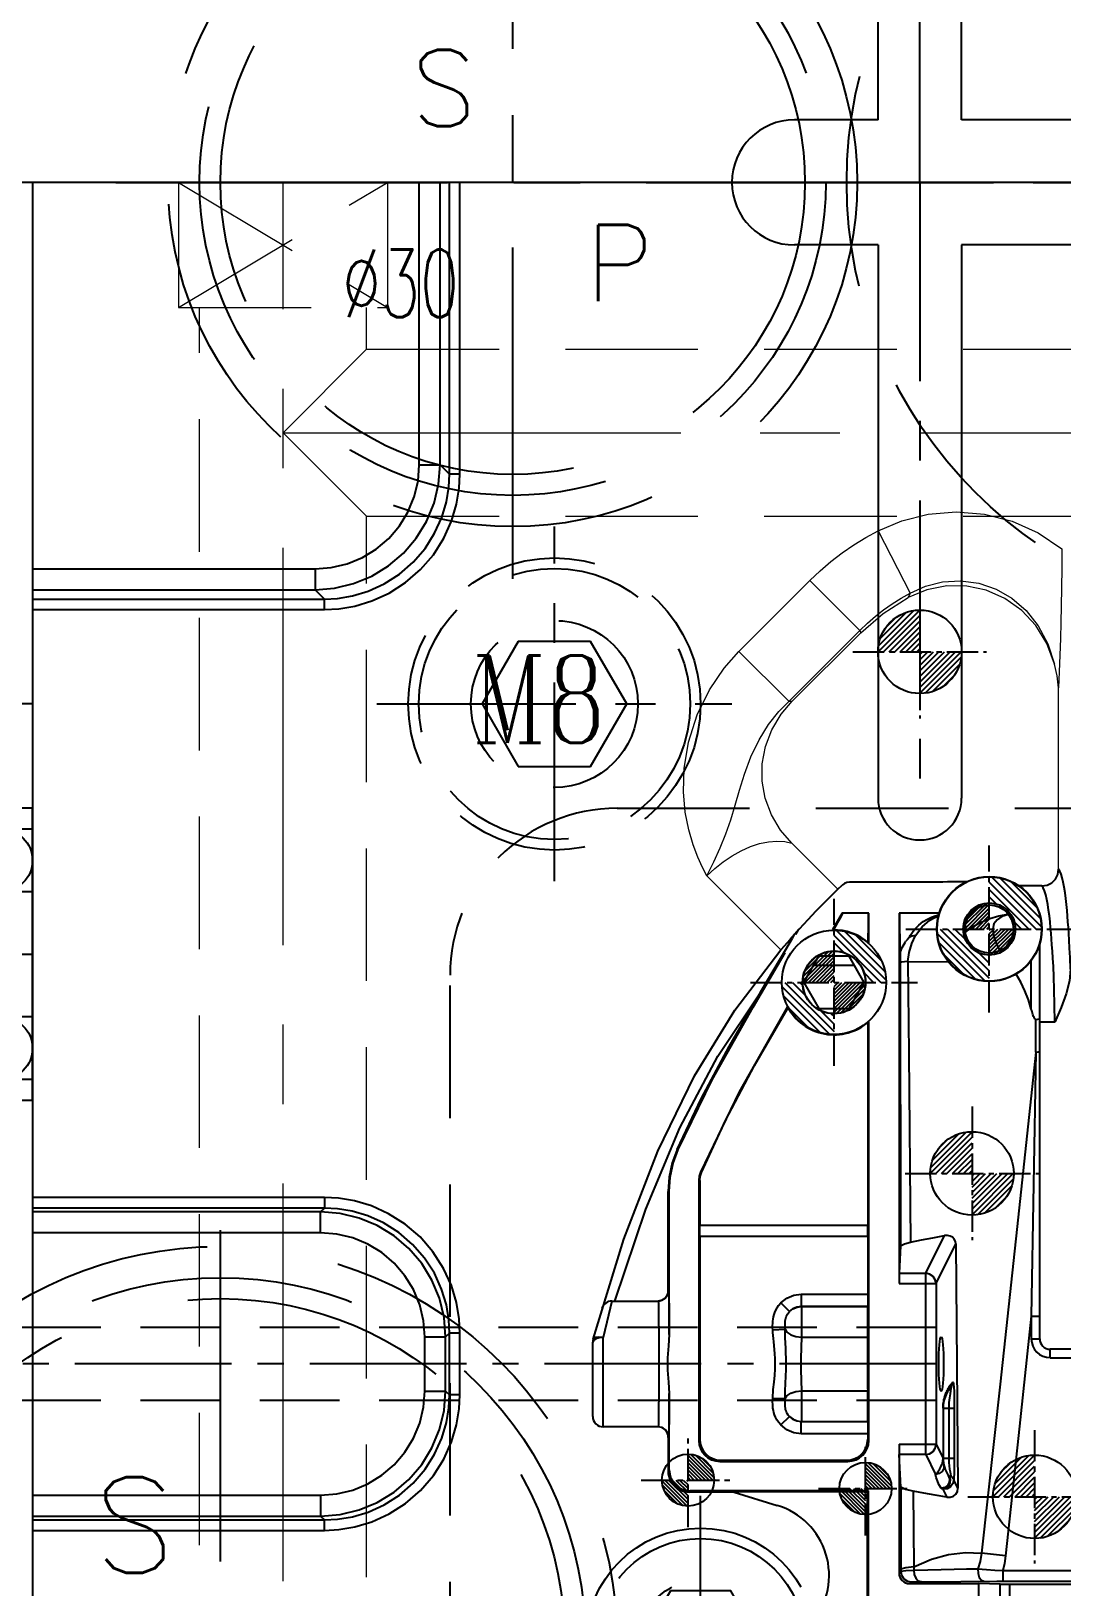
# Model space of a CAD drawing. Header units: inches. Extents: x 169168 to 170394, y -54081 to -53214.
# Drawn here: x 169723.3 to 169772.7, y -53525.8 to -53451.2 of the extents above; entities that cross this region are included whole.
import ezdxf

# ---------------------------------------------------------------- set-up
doc = ezdxf.new("R2010")
doc.units = ezdxf.units.IN
doc.header["$LTSCALE"] = 2
doc.header["$MEASUREMENT"] = 0
doc.header["$PDMODE"] = 3
doc.header["$PDSIZE"] = 0.3125
for name, pattern in [('CENTER', [50.8, 31.75, -6.35, 6.35, -6.35]), ('CENTER2', [1.125, 0.75, -0.125, 0.125, -0.125]), ('HIDDEN', [9.525, 6.35, -3.175])]:
    doc.linetypes.add(name, pattern=pattern)
doc.layers.get('0').update_dxf_attribs({"linetype": 'CONTINUOUS'})
doc.layers.get('Defpoints').update_dxf_attribs({"linetype": 'CONTINUOUS'})
for name, color, linetype in [('CAV-COR', 1, 'CONTINUOUS'), ('Layer3', 3, 'CONTINUOUS'), ('PIN', 4, 'CONTINUOUS'), ('Ru', 8, 'CONTINUOUS'), ('SCREW', 52, 'HIDDEN'), ('SILDE', 6, 'CONTINUOUS'), ('SP', 3, 'CONTINUOUS'), ('SPRING', 160, 'CONTINUOUS'), ('壓塊', 157, 'CONTINUOUS'), ('文字', 1, 'CONTINUOUS')]:
    doc.layers.add(name, color=color, linetype=linetype)
for name, color, linetype, lineweight in [('dim', 3, 'CONTINUOUS', 15), ('WR', 122, 'HIDDEN', 18), ('截面', 191, 'CONTINUOUS', 15), ('枕位', 75, 'CONTINUOUS', 15)]:
    doc.layers.add(name, color=color, linetype=linetype, lineweight=lineweight)
doc.styles.add('ROMANC', font='romanc', dxfattribs={"width": 0.6, "height": 1})
doc.styles.get("Standard").update_dxf_attribs({"font": 'txt.shx', "width": 0.67})
doc.dimstyles.new('2.00', dxfattribs={"dimtxt": 4.5, "dimasz": 3, "dimexe": 0.666, "dimexo": 0.626, "dimgap": 1, "dimtad": 0, "dimzin": 0, "dimdsep": 46, "dimtxsty": 'Standard', "dimcen": 0.09, "dimclrd": 3, "dimclre": 3, "dimclrt": 7, "dimazin": 0, "dimtfac": 1, "dimtofl": 0, "dimtmove": 0, "dimatfit": 0, "dimfxl": 0, "dimtolj": 1, "dimtzin": 0, "dimarcsym": 0})

# ---------------------------------------------------------------- blocks, each defined once
blk = doc.blocks.new('*D36943')
at = {"layer": 'Defpoints', "color": 0}
for p in [(169611.737, -53458.499), (169633.361, -53458.499), (169734.541, -53598.499)]:
    blk.add_point(p, dxfattribs=at)
at = {"layer": 'dim', "color": 3, "linetype": 'ByBlock', "lineweight": -2}
for p, q in [((169632.735, -53458.499), (169611.071, -53458.499)), ((169611.737, -53461.499), (169611.737, -53521.217)), ((169611.737, -53595.499), (169611.737, -53535.78)), ((169733.915, -53598.499), (169611.071, -53598.499))]:
    blk.add_line(p, q, dxfattribs=at)
at = {"layer": 'dim', "color": 3, "linetype": 'ByBlock'}
for points in [[(169612.237, -53461.499), (169611.237, -53461.499), (169611.737, -53458.499)], [(169611.237, -53595.499), (169612.237, -53595.499), (169611.737, -53598.499)]]:
    blk.add_solid(points, dxfattribs=at)
at = {"layer": 'dim', "color": 7, "linetype": 'ByBlock', "insert": (169611.737, -53528.499), "char_height": 4.5, "attachment_point": 5, "rotation": 90}
blk.add_mtext('\\A1;140.00', dxfattribs=at)
blk = doc.blocks.new('20160824.113844')
at = {"layer": '截面', "linetype": 'Continuous', "ltscale": 0.3}
h = blk.add_hatch(dxfattribs=at)
h.set_pattern_fill('ANSI31', color=256, scale=15, angle=180, style=0)
h.set_pattern_definition([(225, (340813.7074, -102540.2255), (1.325825215, -1.325825215), [])])
h.paths.add_polyline_path([(-37.889, -42.607), (-37.889, -10.11), (-36.447, -10.11), (-36.447, -5.556), (-23.747, -5.556), (-23.747, -10.11), (-22.305, -10.11), (-22.305, -42.607)])
edge = h.paths.add_edge_path()
edge.add_arc((-24.297, -66.423), 0.5, 180, 270)
edge.add_line((-24.297, -66.923), (-3.565, -66.923))
edge.add_line((-3.565, -66.923), (-3.565, -60.317))
edge.add_line((-3.565, -60.317), (0.26, -57.22))
edge.add_line((0.26, -57.22), (-3.997, -51.963))
edge.add_ellipse((-3.216, -51.331), major_axis=(0, 1.005), ratio=0.999904, start_angle=90, end_angle=129.00269, ccw=False)
edge.add_line((-4.221, -51.331), (-4.221, -47.984))
edge.add_ellipse((-5.226, -47.984), major_axis=(-1.005, 0), ratio=0.999962, start_angle=180, end_angle=270)
edge.add_line((-5.226, -46.979), (-11.847, -46.979))
edge.add_line((-11.847, -46.979), (-11.847, -47.763))
edge.add_line((-11.847, -47.763), (-22.997, -47.763))
edge.add_arc((-22.997, -49.563), 1.8, 90, 180)
edge.add_line((-24.797, -49.563), (-24.797, -66.423))
h.paths.add_polyline_path([(-58.941, -52.081), (-58.941, -61.041), (-58.036, -62.992), (-58.036, -65.32), (-43.888, -65.32), (-43.816, -65.317), (-43.745, -65.31), (-43.675, -65.297), (-43.606, -65.279), (-43.538, -65.257), (-43.471, -65.229), (-43.407, -65.197), (-43.345, -65.161), (-43.286, -65.12), (-43.23, -65.075), (-43.178, -65.026), (-43.129, -64.973), (-43.084, -64.918), (-43.044, -64.86), (-43.007, -64.798), (-41.979, -62.922), (-41.954, -62.872), (-41.931, -62.821), (-41.911, -62.769), (-41.894, -62.716), (-41.88, -62.661), (-41.87, -62.607), (-41.862, -62.551), (-41.857, -62.496), (-41.856, -62.44), (-41.856, -51.451), (-58.431, -51.451)])
h.paths.add_polyline_path([(-19.938, -76.283), (-19.938, -79.425, 0.414214), (-19.438, -79.925), (-13.138, -79.925, 0.414214), (-12.638, -79.425), (-12.638, -76.283, 0.414214), (-13.138, -75.783), (-19.438, -75.783, 0.414214)])
h.paths.add_polyline_path([(-47.556, -76.283), (-47.556, -79.425, 0.414214), (-47.056, -79.925), (-40.756, -79.925, 0.414214), (-40.256, -79.425), (-40.256, -76.283, 0.414214), (-40.756, -75.783), (-47.056, -75.783, 0.414214)])
blk = doc.blocks.new('20160723.115749')
at = {"layer": 'SCREW', "linetype": 'CENTER', "ltscale": 0.15}
for p, q in [((0, -8.5), (0, 8.5)), ((-8.5, 0), (8.5, 0))]:
    blk.add_line(p, q, dxfattribs=at)
at = {"layer": 'SCREW', "ltscale": 0.5}
blk.add_lwpolyline([(-1.732, 3), (-3.464, 0), (-1.732, -3), (1.732, -3), (3.464, 0), (1.732, 3)], close=True, dxfattribs=at)
for radius in [7, 6.5, 4]:
    blk.add_circle((0, 0), radius, dxfattribs=at)
at = {"layer": 'Layer3', "style": 'ROMANC', "width": 0.8}
blk.add_text('M8', height=4.1865, dxfattribs=at).set_placement((-3.976, -1.858))
blk = doc.blocks.new('20140410.082121')
at = {"layer": 'SCREW', "color": 137, "linetype": 'CENTER', "ltscale": 0.25}
for p, q in [((0, -7.042), (0, 7.042)), ((-7, 0), (7, 0))]:
    blk.add_line(p, q, dxfattribs=at)
at = {"layer": 'SCREW', "color": 137, "linetype": 'Continuous'}
blk.add_lwpolyline([(-1.443, 2.5), (-2.887, 0), (-1.443, -2.5), (1.443, -2.5), (2.887, 0), (1.443, 2.5)], close=True, dxfattribs=at)
at = {"layer": 'SCREW', "color": 137}
for radius in [5.5, 5, 3]:
    blk.add_circle((0, 0), radius, dxfattribs=at)
at = {"layer": 'dim', "style": 'ROMANC', "width": 0.8}
blk.add_text('M6', height=3.1716, dxfattribs=at).set_placement((-2.868, -1.703))
blk = doc.blocks.new('20160825.182511')
at = {"color": 8, "linetype": 'HIDDEN'}
blk.add_circle((0, 0), 16.5, dxfattribs=at)
at = {"layer": 'SP', "linetype": 'CENTER', "ltscale": 0.25}
for p, q in [((0, -19), (0, 19)), ((-19, 0), (19, 0))]:
    blk.add_line(p, q, dxfattribs=at)
at = {"layer": 'SP', "linetype": 'HIDDEN'}
for radius in [15, 14]:
    blk.add_circle((0, 0), radius, dxfattribs=at)
at = {"layer": 'dim', "insert": (-5.368, -4.84), "char_height": 3.2506, "attachment_point": 5}
blk.add_mtext('Ø30', dxfattribs=at)
at = {"layer": 'SP'}
for s, p in [('S', (-4.865, 2.687)), ('P', (3.467, -5.699))]:
    blk.add_text(s, height=3.665, dxfattribs=at).set_placement(p)
blk = doc.blocks.new('20160826.162442')
at = {"color": 8, "linetype": 'HIDDEN'}
blk.add_circle((0, 0), 19, dxfattribs=at)
at = {"layer": 'SP', "linetype": 'CENTER', "ltscale": 0.25}
for p, q in [((0, -21.5), (0, 21.5)), ((-21.5, 0), (21.5, 0))]:
    blk.add_line(p, q, dxfattribs=at)
at = {"layer": 'SP', "linetype": 'HIDDEN'}
for radius in [17.5, 16.5]:
    blk.add_circle((0, 0), radius, dxfattribs=at)
at = {"layer": 'dim', "insert": (-5.289, -6.05), "char_height": 4.0633, "attachment_point": 5}
blk.add_mtext('Ø35', dxfattribs=at)
at = {"layer": 'SP'}
for s, p in [('S', (-6.081, 3.359)), ('P', (4.334, -7.124))]:
    blk.add_text(s, height=4.582, dxfattribs=at).set_placement(p)
blk = doc.blocks.new('20160903.143129')
at = {"layer": 'SPRING', "linetype": 'HIDDEN', "ltscale": 1.5}
for p, q in [((0, 7), (0, -7)), ((0, 7), (90, 7)), ((0, 6), (38, 6)), ((0, 3), (38, 3)), ((0, -3), (38, -3)), ((0, -6), (38, -6)), ((0, -7), (90, -7))]:
    blk.add_line(p, q, dxfattribs=at)
at = {"layer": 'SPRING', "linetype": 'CENTER'}
blk.add_line((0, 0), (90, 0), dxfattribs=at)
at = {"layer": 'SPRING', "linetype": 'HIDDEN', "ltscale": 1.5}
for centre in [(1.5, 4.5), (1.5, -4.5)]:
    blk.add_circle(centre, 1.5, dxfattribs=at)

msp = doc.modelspace()

# ---------------------------------------------------------------- hatches: boundary and pattern name
at = {"layer": 'PIN', "linetype": 'Continuous'}
h = msp.add_hatch(dxfattribs=at)
h.set_pattern_fill('ANSI31', color=153, scale=1.5, angle=270, style=0)
h.set_pattern_definition([(225, (169971.14292, -53466.75902), (-0.13258252, 0.13258252), [])])
h.paths.add_polyline_path([(169765.861, -53480.999), (169763.861, -53480.999, -0.414214), (169765.861, -53478.999)])
h.paths.add_polyline_path([(169765.861, -53482.999), (169765.861, -53480.999), (169767.861, -53480.999, -0.414214)])
h = msp.add_hatch(dxfattribs=at)
h.set_pattern_fill('ANSI31', color=31, scale=2, angle=90, style=0)
h.set_pattern_definition([(135, (169974.47242, -53508.52476), (-0.1767767, -0.1767767), [])])
h.paths.add_polyline_path([(169769.19, -53491.785, -0.414214), (169771.69, -53494.285), (169770.44, -53494.285, 0.414214), (169769.19, -53493.035)])
h.paths.add_polyline_path([(169767.94, -53494.285, 0.414214), (169769.19, -53495.535), (169769.19, -53496.785, -0.414214), (169766.69, -53494.285)])
h = msp.add_hatch(dxfattribs=at)
h.set_pattern_fill('ANSI31', color=31, angle=90, style=0)
h.set_pattern_definition([(45, (169563.90837, -53508.52476), (0.08838835, -0.08838835), [])])
h.paths.add_polyline_path([(169769.19, -53494.285), (169770.44, -53494.285, -0.414214), (169769.19, -53495.535)])
h.paths.add_polyline_path([(169769.19, -53493.035), (169769.19, -53494.285), (169767.94, -53494.285, -0.414214)])
h = msp.add_hatch(dxfattribs=at)
h.set_pattern_fill('ANSI31', color=107, scale=2, angle=90, style=0)
h.set_pattern_definition([(135, (169967.03542, -53511.08094), (-0.1767767, -0.1767767), [])])
h.paths.add_polyline_path([(169761.753, -53494.341, -0.414214), (169764.253, -53496.841), (169763.253, -53496.841, 0.414214), (169761.753, -53495.341)])
h.paths.add_polyline_path([(169760.253, -53496.841, 0.414214), (169761.753, -53498.341), (169761.753, -53499.341, -0.414214), (169759.253, -53496.841)])
h = msp.add_hatch(dxfattribs=at)
h.set_pattern_fill('ANSI31', color=107, angle=90, style=0)
h.set_pattern_definition([(45, (169563.03699, -53511.72934), (0.08838835, -0.08838835), [])])
h.paths.add_polyline_path([(169760.253, -53496.841, -0.414214), (169761.753, -53495.341), (169761.753, -53496.841)])
h.paths.add_polyline_path([(169761.753, -53498.341), (169761.753, -53496.841), (169763.253, -53496.841, -0.414214)])
h = msp.add_hatch(dxfattribs=at)
h.set_pattern_fill('ANSI31', color=153, scale=1.5, angle=270, style=0)
h.set_pattern_definition([(225, (169973.64292, -53491.75902), (-0.13258252, 0.13258252), [])])
h.paths.add_polyline_path([(169768.361, -53505.999), (169766.361, -53505.999, -0.414214), (169768.361, -53503.999)])
h.paths.add_polyline_path([(169768.361, -53507.999), (169768.361, -53505.999), (169770.361, -53505.999, -0.414214)])
h = msp.add_hatch(dxfattribs=at)
h.set_pattern_fill('ANSI31', color=6, angle=90, style=0)
h.set_pattern_definition([(135, (169960.04292, -53534.93844), (-0.08838835, -0.08838835), [])])
h.paths.add_polyline_path([(169754.761, -53520.699), (169753.511, -53520.699, 0.414214), (169754.761, -53521.949)])
h.paths.add_polyline_path([(169754.761, -53519.449), (169754.761, -53520.699), (169756.011, -53520.699, 0.414214)])
h = msp.add_hatch(dxfattribs=at)
h.set_pattern_fill('ANSI31', color=153, scale=1.5, angle=270, style=0)
h.set_pattern_definition([(225, (169976.64292, -53507.25902), (-0.13258252, 0.13258252), [])])
h.paths.add_polyline_path([(169771.361, -53521.499), (169769.361, -53521.499, -0.414214), (169771.361, -53519.499)])
h.paths.add_polyline_path([(169771.361, -53523.499), (169771.361, -53521.499), (169773.361, -53521.499, -0.414214)])
h = msp.add_hatch(dxfattribs=at)
h.set_pattern_fill('ANSI31', color=6, angle=90, style=0)
h.set_pattern_definition([(135, (169968.54292, -53535.33844), (-0.08838835, -0.08838835), [])])
h.paths.add_polyline_path([(169763.261, -53521.099), (169762.011, -53521.099, 0.414214), (169763.261, -53522.349)])
h.paths.add_polyline_path([(169763.261, -53519.849), (169763.261, -53521.099), (169764.511, -53521.099, 0.414214)])

# ---------------------------------------------------------------- linework, layer by layer
at = {"linetype": 'CENTER', "ltscale": 0.5}
msp.add_line((169933.361, -53458.499), (169633.361, -53458.499), dxfattribs=at)
at = {"color": 8, "linetype": 'HIDDEN', "ltscale": 0.8}
msp.add_circle((169783.361, -53458.499), 21, dxfattribs=at)
at = {"layer": 'CAV-COR', "linetype": 'ByBlock'}
for p, q in [((169870.361, -53458.499), (169696.361, -53458.499)), ((169723.361, -53458.499), (169723.361, -53590.499)), ((169741.888, -53472.033), (169741.888, -53458.499)), ((169742.886, -53472.033), (169742.886, -53458.499)), ((169743.336, -53472.482), (169743.336, -53458.499)), ((169743.835, -53472.482), (169743.835, -53458.499)), ((169741.888, -53472.033), (169742.886, -53472.033)), ((169742.886, -53472.033), (169743.336, -53472.482)), ((169743.835, -53472.482), (169743.336, -53472.482)), ((169723.361, -53477.026), (169736.895, -53477.026)), ((169736.895, -53477.026), (169736.895, -53478.024)), ((169723.361, -53478.024), (169736.895, -53478.024)), ((169723.361, -53478.474), (169737.344, -53478.474)), ((169736.895, -53478.024), (169737.344, -53478.474)), ((169737.344, -53478.973), (169737.344, -53478.474)), ((169723.361, -53478.973), (169737.344, -53478.973)), ((169766.913, -53492.039), (169762.495, -53492.039)), ((169766.963, -53492.038), (169766.913, -53492.039)), ((169768.109, -53492.017), (169767.381, -53492.017)), ((169761.938, -53492.377), (169762.142, -53492.181)), ((169771.709, -53492.222), (169770.624, -53492.222)), ((169762.136, -53493.525), (169761.679, -53494.33)), ((169763.423, -53493.525), (169762.136, -53493.525)), ((169763.423, -53494.964), (169763.423, -53493.525)), ((169764.869, -53493.525), (169764.869, -53511.283)), ((169766.796, -53493.525), (169764.869, -53493.525)), ((169759.924, -53494.542), (169760.053, -53494.324)), ((169766.595, -53493.651), (169766.773, -53493.599)), ((169759.445, -53495.264), (169759.76, -53494.726)), ((169759.76, -53494.726), (169759.865, -53494.544)), ((169759.865, -53494.544), (169759.878, -53494.52)), ((169765.272, -53494.78), (169765.197, -53494.871)), ((169765.359, -53494.686), (169765.272, -53494.78)), ((169765.4, -53494.603), (169765.351, -53494.696)), ((169765.353, -53494.692), (169765.376, -53494.648)), ((169765.395, -53494.662), (169765.359, -53494.686)), ((169765.376, -53494.648), (169765.404, -53494.595)), ((169765.501, -53494.631), (169765.395, -53494.662)), ((169765.66, -53494.6), (169765.501, -53494.631)), ((169771.602, -53513.926), (169771.602, -53494.989)), ((169757.001, -53498.173), (169759.209, -53495.287)), ((169758.235, -53497.317), (169759.445, -53495.264)), ((169760.303, -53496.841), (169761.028, -53495.585)), ((169762.479, -53495.585), (169761.028, -53495.585)), ((169763.204, -53496.841), (169762.479, -53495.585)), ((169764.921, -53495.638), (169764.922, -53495.896)), ((169771.2, -53498.127), (169771.2, -53495.793)), ((169762.74, -53496.037), (169760.767, -53496.037)), ((169764.922, -53495.896), (169764.938, -53509.469)), ((169765.289, -53495.844), (169767.229, -53495.855)), ((169760.303, -53496.841), (169761.028, -53498.097)), ((169762.479, -53498.097), (169763.204, -53496.841)), ((169755.072, -53501.323), (169757.001, -53498.173)), ((169761.028, -53498.097), (169762.479, -53498.097)), ((169763.375, -53498.761), (169763.375, -53508.499)), ((169763.423, -53518.799), (169763.423, -53498.719)), ((169771.422, -53500.181), (169771.425, -53498.626)), ((169772.322, -53498.752), (169771.602, -53498.752)), ((169771.422, -53500.181), (169771.2, -53512.844)), ((169753.318, -53504.928), (169755.072, -53501.323)), ((169751.693, -53509.145), (169753.318, -53504.928)), ((169754.285, -53504.854), (169754.236, -53504.845)), ((169755.4, -53505.955), (169755.352, -53505.945)), ((169753.814, -53511.615), (169753.814, -53506.861)), ((169753.862, -53506.871), (169753.814, -53506.861)), ((169753.862, -53513.717), (169753.862, -53506.871)), ((169755.273, -53506.335), (169755.273, -53518.799)), ((169755.321, -53506.344), (169755.273, -53506.335)), ((169755.321, -53506.344), (169755.321, -53508.499)), ((169737.344, -53507.158), (169723.361, -53507.158)), ((169737.344, -53507.657), (169723.361, -53507.657)), ((169737.157, -53507.845), (169737.344, -53507.657)), ((169737.344, -53507.158), (169737.344, -53507.657)), ((169737.157, -53507.845), (169723.361, -53507.845)), ((169737.157, -53508.843), (169737.157, -53507.845)), ((169755.329, -53509.021), (169755.321, -53508.499)), ((169763.375, -53508.499), (169755.321, -53508.499)), ((169763.367, -53509.021), (169763.375, -53508.499)), ((169737.157, -53508.843), (169723.361, -53508.843)), ((169750.214, -53513.947), (169751.693, -53509.145)), ((169755.329, -53509.021), (169755.329, -53518.742)), ((169763.367, -53509.021), (169755.329, -53509.021)), ((169763.367, -53509.021), (169763.367, -53511.784)), ((169766.143, -53510.788), (169767.04, -53508.98)), ((169764.938, -53509.469), (169764.873, -53510.788)), ((169766.643, -53511.283), (169767.587, -53509.381)), ((169764.869, -53511.283), (169766.643, -53511.283)), ((169764.873, -53510.788), (169766.143, -53510.788)), ((169766.143, -53519.477), (169766.143, -53510.788)), ((169766.643, -53511.283), (169766.643, -53518.982)), ((169751.117, -53512.117), (169750.954, -53512.786)), ((169751.117, -53512.117), (169753.311, -53512.117)), ((169753.814, -53511.615), (169753.834, -53511.615)), ((169759.2, -53512.21), (169759.623, -53512.61)), ((169760.185, -53511.784), (169760.185, -53512.364)), ((169760.185, -53511.784), (169763.367, -53511.784)), ((169750.954, -53512.786), (169750.698, -53513.871)), ((169753.854, -53512.433), (169753.862, -53513.718)), ((169760.185, -53512.364), (169760.187, -53512.371)), ((169760.185, -53512.364), (169763.371, -53512.364)), ((169760.187, -53512.371), (169763.371, -53512.371)), ((169763.371, -53512.364), (169763.371, -53512.371)), ((169771.2, -53512.844), (169771.2, -53513.926)), ((169771.2, -53512.844), (169771.602, -53512.844)), ((169743.149, -53513.836), (169743.336, -53513.649)), ((169743.336, -53516.616), (169743.336, -53513.649)), ((169743.835, -53513.649), (169743.336, -53513.649)), ((169743.835, -53516.616), (169743.835, -53513.649)), ((169753.358, -53513.627), (169753.362, -53515.134)), ((169758.816, -53513.497), (169759.408, -53513.472)), ((169742.15, -53516.428), (169742.15, -53513.836)), ((169742.15, -53513.836), (169743.149, -53513.836)), ((169743.149, -53516.428), (169743.149, -53513.836)), ((169750.234, -53514.001), (169750.196, -53514.082)), ((169750.196, -53517.645), (169750.196, -53514.082)), ((169750.343, -53513.933), (169750.234, -53514.001)), ((169750.698, -53518.147), (169750.698, -53513.871)), ((169760.198, -53513.85), (169763.376, -53513.85)), ((169763.373, -53514.878), (169763.376, -53513.85)), ((169771.2, -53513.926), (169771.602, -53513.926)), ((169772.105, -53514.831), (169772.105, -53514.429)), ((169774.32, -53514.429), (169772.105, -53514.429)), ((169763.376, -53516.348), (169763.373, -53514.878)), ((169772.105, -53514.831), (169774.822, -53514.831)), ((169742.15, -53516.428), (169743.149, -53516.428)), ((169743.149, -53516.428), (169743.336, -53516.616)), ((169743.835, -53516.616), (169743.336, -53516.616)), ((169753.862, -53520.21), (169753.862, -53516.547)), ((169760.198, -53516.415), (169763.376, -53516.415)), ((169758.816, -53516.768), (169759.408, -53516.792)), ((169766.979, -53517.243), (169766.979, -53519.655)), ((169766.979, -53517.243), (169767.511, -53517.243)), ((169767.246, -53517.243), (169767.246, -53519.655)), ((169767.509, -53516.953), (169767.511, -53519.655)), ((169753.311, -53518.147), (169750.698, -53518.147)), ((169759.201, -53518.055), (169759.624, -53517.655)), ((169760.187, -53517.894), (169760.185, -53517.901)), ((169760.185, -53518.48), (169760.185, -53517.901)), ((169763.371, -53517.901), (169760.185, -53517.901)), ((169760.187, -53517.894), (169763.371, -53517.894)), ((169763.371, -53517.894), (169763.371, -53517.901)), ((169753.834, -53518.65), (169753.796, -53518.457)), ((169753.814, -53518.65), (169753.814, -53520.391)), ((169753.834, -53518.65), (169753.814, -53518.65)), ((169753.841, -53518.555), (169753.834, -53518.65)), ((169755.273, -53518.799), (169755.329, -53518.742)), ((169763.367, -53518.48), (169760.185, -53518.48)), ((169763.367, -53518.48), (169763.367, -53518.742)), ((169763.367, -53518.742), (169763.423, -53518.799)), ((169764.869, -53518.982), (169764.869, -53525.155)), ((169764.869, -53518.982), (169766.643, -53518.982)), ((169764.95, -53521.037), (169764.873, -53519.477)), ((169766.143, -53519.477), (169764.873, -53519.477)), ((169766.143, -53519.477), (169766.615, -53520.429)), ((169766.643, -53518.982), (169766.978, -53519.656)), ((169766.968, -53519.776), (169766.978, -53519.656)), ((169766.979, -53519.655), (169767.511, -53519.655)), ((169753.862, -53520.21), (169753.814, -53520.258)), ((169756.278, -53519.803), (169756.334, -53519.747)), ((169756.278, -53519.803), (169762.418, -53519.803)), ((169756.334, -53519.747), (169762.362, -53519.747)), ((169762.362, -53519.747), (169762.418, -53519.803)), ((169766.947, -53519.868), (169766.968, -53519.776)), ((169764.95, -53521.037), (169764.954, -53525.07)), ((169766.967, -53521.137), (169767.154, -53521.515)), ((169767.687, -53521.085), (169767.488, -53520.684)), ((169723.361, -53521.421), (169737.157, -53521.421)), ((169737.157, -53521.421), (169737.157, -53522.42)), ((169754.867, -53521.214), (169754.811, -53521.271)), ((169756.965, -53521.271), (169754.811, -53521.271)), ((169763.41, -53521.214), (169754.867, -53521.214)), ((169763.361, -53521.263), (169756.965, -53521.263)), ((169756.965, -53521.271), (169759.035, -53521.909)), ((169763.41, -53521.214), (169763.361, -53521.263)), ((169763.361, -53527.431), (169763.361, -53521.263)), ((169763.41, -53527.448), (169763.41, -53521.214)), ((169765.54, -53521.232), (169765.579, -53524.852)), ((169723.361, -53522.42), (169737.157, -53522.42)), ((169723.361, -53522.607), (169737.344, -53522.607)), ((169737.157, -53522.42), (169737.344, -53522.607)), ((169737.344, -53523.107), (169737.344, -53522.607)), ((169723.361, -53523.107), (169737.344, -53523.107)), ((169765.579, -53524.852), (169765.57, -53525.017)), ((169769.97, -53524.323), (169768.817, -53524.199)), ((169764.954, -53525.07), (169764.869, -53525.155)), ((169765.456, -53525.573), (169765.371, -53525.658)), ((169765.456, -53525.573), (169765.645, -53525.57)), ((169765.645, -53525.57), (169767.82, -53525.551)), ((169767.82, -53525.551), (169769.551, -53525.541)), ((169769.551, -53525.541), (169774.32, -53525.541)), ((169769.844, -53525.038), (169769.844, -53525.541)), ((169769.844, -53525.038), (169774.32, -53525.038)), ((169765.371, -53525.658), (169768.688, -53525.658)), ((169768.688, -53527.219), (169768.688, -53525.658)), ((169769.702, -53525.682), (169768.688, -53525.658)), ((169769.702, -53527.195), (169769.702, -53525.682)), ((169770.174, -53527.192), (169770.174, -53525.685)), ((169770.174, -53525.685), (169791.153, -53525.685))]:
    msp.add_line(p, q, dxfattribs=at)
for points in [[(169736.895, -53478.024), (169737.831, -53477.951), (169738.745, -53477.731), (169739.614, -53477.371), (169740.416, -53476.88), (169741.131, -53476.269), (169741.742, -53475.554), (169742.234, -53474.752), (169742.593, -53473.882), (169742.813, -53472.968), (169742.886, -53472.033)], [(169736.895, -53477.026), (169737.674, -53476.965), (169738.436, -53476.782), (169739.161, -53476.483), (169739.83, -53476.073), (169740.426, -53475.564), (169740.935, -53474.968), (169741.345, -53474.299), (169741.644, -53473.574), (169741.827, -53472.812), (169741.888, -53472.033)], [(169737.344, -53478.973), (169738.028, -53478.937), (169738.799, -53478.808), (169739.618, -53478.563), (169740.444, -53478.187), (169741.232, -53477.682), (169741.947, -53477.061), (169742.564, -53476.343), (169743.064, -53475.554), (169743.434, -53474.731), (169743.675, -53473.918), (169743.801, -53473.155), (169743.835, -53472.482)], [(169737.344, -53478.474), (169737.976, -53478.441), (169738.688, -53478.322), (169739.445, -53478.095), (169740.206, -53477.748), (169740.934, -53477.282), (169741.594, -53476.709), (169742.163, -53476.047), (169742.624, -53475.319), (169742.966, -53474.559), (169743.188, -53473.808), (169743.304, -53473.104), (169743.336, -53472.482)], [(169762.495, -53492.039), (169762.368, -53492.055), (169762.247, -53492.104), (169762.142, -53492.181)], [(169767.381, -53492.017), (169767.195, -53492.022), (169766.963, -53492.038)], [(169771.709, -53492.222), (169771.957, -53492.182), (169772.183, -53492.066), (169772.357, -53491.89), (169772.469, -53491.668), (169772.508, -53491.423)], [(169773.081, -53496.203), (169773.06, -53495.646), (169773.038, -53495.197), (169773.018, -53494.827), (169772.998, -53494.508), (169772.978, -53494.219), (169772.958, -53493.945), (169772.936, -53493.673), (169772.911, -53493.395), (169772.883, -53493.11), (169772.852, -53492.823), (169772.816, -53492.544), (169772.777, -53492.282), (169772.733, -53492.041), (169772.685, -53491.829), (169772.631, -53491.651), (169772.572, -53491.514), (169772.508, -53491.423)], [(169761.938, -53492.377), (169761.768, -53492.542), (169761.53, -53492.776), (169761.232, -53493.076), (169760.882, -53493.435), (169760.493, -53493.845), (169760.077, -53494.297)], [(169772.322, -53498.752), (169772.316, -53497.916), (169772.3, -53497.18), (169772.28, -53496.577), (169772.257, -53496.084), (169772.235, -53495.68), (169772.213, -53495.341), (169772.192, -53495.041), (169772.171, -53494.763), (169772.149, -53494.493), (169772.125, -53494.222), (169772.097, -53493.943), (169772.066, -53493.658), (169772.03, -53493.377), (169771.989, -53493.111), (169771.945, -53492.865), (169771.894, -53492.645), (169771.839, -53492.459), (169771.777, -53492.316), (169771.709, -53492.222)], [(169762.167, -53493.525), (169762.144, -53493.574), (169762.063, -53493.726), (169761.924, -53493.98), (169761.728, -53494.329)], [(169768.046, -53494.444), (169768.402, -53494.17), (169768.796, -53493.949), (169769.216, -53493.777), (169769.653, -53493.652), (169770.099, -53493.571)], [(169770.111, -53493.586), (169769.796, -53493.684), (169769.559, -53493.837), (169769.411, -53494.043), (169769.354, -53494.296), (169769.383, -53494.593), (169769.496, -53494.936), (169769.694, -53495.325)], [(169760.077, -53494.297), (169759.645, -53494.782), (169759.209, -53495.287)], [(169765.404, -53494.595), (169765.595, -53494.318), (169765.808, -53494.098), (169766.024, -53493.93), (169766.227, -53493.808), (169766.414, -53493.719), (169766.595, -53493.651)], [(169765.66, -53494.6), (169765.967, -53494.182), (169766.343, -53493.854), (169766.763, -53493.637)], [(169764.916, -53495.428), (169765.009, -53495.176), (169765.152, -53494.932), (169765.197, -53494.872)], [(169765.29, -53495.844), (169765.35, -53495.406), (169765.476, -53494.986), (169765.66, -53494.6)], [(169754.285, -53504.854), (169755.915, -53501.513), (169757.877, -53498.023), (169759.415, -53495.408)], [(169764.916, -53495.428), (169764.918, -53495.465), (169764.919, -53495.537), (169764.921, -53495.638)], [(169765.289, -53495.844), (169765.132, -53495.856), (169765.008, -53495.868), (169764.922, -53495.88)], [(169765.289, -53495.844), (169765.329, -53500.245), (169765.415, -53509.299)], [(169771.2, -53498.127), (169771.061, -53497.682), (169770.892, -53497.25), (169770.694, -53496.837), (169770.471, -53496.447)], [(169773.081, -53496.203), (169773.027, -53496.776), (169772.87, -53497.395), (169772.626, -53498.053), (169772.322, -53498.752)], [(169751.262, -53512.117), (169752.742, -53507.706), (169754.375, -53503.807), (169756.188, -53500.378), (169758.245, -53497.299)], [(169754.236, -53504.845), (169755.387, -53502.421), (169756.736, -53499.913), (169758.245, -53497.299)], [(169759.525, -53498.002), (169757.207, -53502.09), (169755.352, -53505.945)], [(169755.4, -53505.955), (169756.55, -53503.464), (169757.95, -53500.831), (169759.552, -53498.052)], [(169771.425, -53498.626), (169771.398, -53498.618), (169771.374, -53498.594), (169771.352, -53498.559), (169771.332, -53498.52), (169771.313, -53498.478), (169771.295, -53498.431), (169771.277, -53498.38), (169771.259, -53498.325), (169771.24, -53498.264), (169771.221, -53498.198), (169771.2, -53498.127)], [(169771.425, -53498.626), (169771.52, -53498.613), (169771.581, -53498.597), (169771.602, -53498.579)], [(169771.422, -53500.181), (169770.571, -53508.095), (169769.702, -53516.101), (169768.817, -53524.199)], [(169771.422, -53500.181), (169771.519, -53500.175), (169771.581, -53500.167), (169771.602, -53500.158)], [(169754.236, -53504.845), (169754.003, -53505.493), (169753.861, -53506.173), (169753.814, -53506.861)], [(169753.862, -53506.871), (169753.909, -53506.183), (169754.052, -53505.502), (169754.285, -53504.854)], [(169755.352, -53505.945), (169755.293, -53506.136), (169755.273, -53506.335)], [(169755.321, -53506.344), (169755.341, -53506.145), (169755.4, -53505.955)], [(169743.835, -53513.649), (169743.799, -53512.965), (169743.671, -53512.194), (169743.425, -53511.375), (169743.049, -53510.549), (169742.544, -53509.761), (169741.923, -53509.046), (169741.206, -53508.429), (169740.416, -53507.93), (169739.593, -53507.559), (169738.78, -53507.318), (169738.017, -53507.193), (169737.344, -53507.158)], [(169743.336, -53513.649), (169743.303, -53513.017), (169743.184, -53512.305), (169742.957, -53511.549), (169742.61, -53510.787), (169742.144, -53510.059), (169741.571, -53509.399), (169740.909, -53508.83), (169740.181, -53508.369), (169739.421, -53508.027), (169738.67, -53507.805), (169737.966, -53507.689), (169737.344, -53507.657)], [(169743.149, -53513.836), (169743.075, -53512.901), (169742.855, -53511.986), (169742.496, -53511.117), (169742.004, -53510.315), (169741.393, -53509.6), (169740.678, -53508.989), (169739.876, -53508.497), (169739.006, -53508.138), (169738.092, -53507.918), (169737.157, -53507.845)], [(169742.15, -53513.836), (169742.089, -53513.057), (169741.907, -53512.295), (169741.607, -53511.57), (169741.197, -53510.901), (169740.688, -53510.305), (169740.092, -53509.796), (169739.423, -53509.386), (169738.698, -53509.087), (169737.936, -53508.904), (169737.157, -53508.843)], [(169765.415, -53509.299), (169765.938, -53509.189), (169766.479, -53509.083), (169767.04, -53508.98)], [(169767.587, -53509.381), (169767.567, -53509.256), (169767.512, -53509.145), (169767.424, -53509.057), (169767.313, -53508.999), (169767.183, -53508.973), (169767.04, -53508.98)], [(169764.938, -53509.469), (169765.122, -53509.38), (169765.415, -53509.299)], [(169767.587, -53509.381), (169767.654, -53517.114), (169767.687, -53521.085)], [(169766.643, -53511.283), (169766.603, -53511.095), (169766.494, -53510.935), (169766.333, -53510.828), (169766.143, -53510.788)], [(169753.834, -53511.615), (169753.796, -53511.807), (169753.687, -53511.97), (169753.524, -53512.079), (169753.332, -53512.117)], [(169753.332, -53512.117), (169753.339, -53512.22), (169753.347, -53512.522), (169753.353, -53513.002), (169753.358, -53513.627)], [(169753.834, -53511.615), (169753.841, -53511.709), (169753.848, -53511.988), (169753.854, -53512.433)], [(169758.816, -53513.497), (169758.813, -53513.394), (169758.813, -53513.293), (169758.816, -53513.191), (169758.822, -53513.085), (169758.834, -53512.978), (169758.853, -53512.871), (169758.881, -53512.765), (169758.917, -53512.66), (169758.963, -53512.553), (169759.023, -53512.442), (169759.101, -53512.328), (169759.2, -53512.21)], [(169759.2, -53512.21), (169759.486, -53511.979), (169759.821, -53511.834), (169760.185, -53511.784)], [(169759.408, -53513.472), (169759.408, -53513.387), (169759.408, -53513.298), (169759.408, -53513.212), (169759.411, -53513.134), (169759.417, -53513.063), (169759.427, -53512.996), (169759.442, -53512.933), (169759.462, -53512.871), (169759.489, -53512.808), (169759.523, -53512.744), (169759.567, -53512.678), (169759.623, -53512.61)], [(169759.623, -53512.61), (169759.785, -53512.474), (169759.976, -53512.39), (169760.185, -53512.364)], [(169759.623, -53512.61), (169759.787, -53512.484), (169759.98, -53512.402), (169760.187, -53512.371)], [(169760.187, -53512.371), (169760.192, -53512.495), (169760.196, -53512.698), (169760.199, -53512.961), (169760.2, -53513.26), (169760.2, -53513.565), (169760.198, -53513.85)], [(169771.2, -53512.844), (169770.589, -53518.56), (169769.97, -53524.323)], [(169753.862, -53513.717), (169753.828, -53514.264), (169753.774, -53514.842), (169753.774, -53515.43), (169753.828, -53516.006), (169753.862, -53516.547)], [(169758.862, -53514.075), (169758.846, -53513.911), (169758.832, -53513.761), (169758.823, -53513.623), (169758.816, -53513.497)], [(169759.442, -53514.391), (169759.418, -53513.857), (169759.413, -53513.714), (169759.41, -53513.586), (169759.408, -53513.472)], [(169759.408, -53513.472), (169759.5, -53513.612), (169759.678, -53513.731), (169759.921, -53513.814), (169760.198, -53513.85)], [(169750.698, -53513.871), (169750.471, -53513.843), (169750.296, -53513.871), (169750.214, -53513.947)], [(169750.698, -53513.871), (169750.507, -53513.887), (169750.343, -53513.933)], [(169758.816, -53516.768), (169758.845, -53516.36), (169758.881, -53515.998), (169758.912, -53515.673), (169758.93, -53515.38), (169758.936, -53515.114), (169758.93, -53514.871), (169758.916, -53514.649), (169758.899, -53514.443), (169758.862, -53514.075)], [(169759.448, -53515.716), (169759.457, -53515.402), (169759.459, -53515.112), (169759.456, -53514.848), (169759.45, -53514.609), (169759.442, -53514.391)], [(169760.198, -53513.85), (169760.172, -53514.34), (169760.159, -53514.864), (169760.159, -53515.399), (169760.172, -53515.923), (169760.198, -53516.415)], [(169753.362, -53515.134), (169753.358, -53516.639), (169753.353, -53517.263), (169753.347, -53517.742), (169753.339, -53518.044), (169753.332, -53518.147)], [(169759.408, -53516.792), (169759.418, -53516.413), (169759.448, -53515.716)], [(169737.157, -53522.42), (169738.093, -53522.346), (169739.007, -53522.127), (169739.876, -53521.767), (169740.678, -53521.275), (169741.394, -53520.665), (169742.004, -53519.949), (169742.496, -53519.147), (169742.856, -53518.278), (169743.075, -53517.364), (169743.149, -53516.428)], [(169737.157, -53521.421), (169737.936, -53521.36), (169738.698, -53521.178), (169739.423, -53520.878), (169740.092, -53520.469), (169740.688, -53519.96), (169741.197, -53519.363), (169741.607, -53518.694), (169741.907, -53517.969), (169742.089, -53517.207), (169742.15, -53516.428)], [(169737.344, -53523.107), (169738.028, -53523.071), (169738.799, -53522.942), (169739.618, -53522.696), (169740.444, -53522.32), (169741.232, -53521.815), (169741.947, -53521.195), (169742.564, -53520.477), (169743.064, -53519.688), (169743.434, -53518.865), (169743.675, -53518.051), (169743.801, -53517.288), (169743.835, -53516.616)], [(169737.344, -53522.607), (169737.976, -53522.574), (169738.688, -53522.455), (169739.445, -53522.228), (169740.206, -53521.882), (169740.934, -53521.416), (169741.594, -53520.843), (169742.163, -53520.18), (169742.624, -53519.452), (169742.966, -53518.693), (169743.188, -53517.942), (169743.304, -53517.237), (169743.336, -53516.616)], [(169753.862, -53516.547), (169753.854, -53517.832), (169753.848, -53518.277), (169753.841, -53518.555)], [(169759.408, -53516.792), (169759.5, -53516.652), (169759.678, -53516.533), (169759.921, -53516.451), (169760.198, -53516.415)], [(169760.198, -53516.415), (169760.2, -53516.699), (169760.2, -53517.005), (169760.199, -53517.303), (169760.196, -53517.567), (169760.192, -53517.77), (169760.187, -53517.894)], [(169766.978, -53517.243), (169766.981, -53517.139), (169766.987, -53517.055), (169766.996, -53516.983), (169767.006, -53516.915), (169767.018, -53516.853), (169767.031, -53516.796), (169767.045, -53516.743), (169767.059, -53516.692), (169767.074, -53516.644), (169767.091, -53516.596), (169767.108, -53516.549), (169767.128, -53516.502), (169767.148, -53516.454)], [(169767.148, -53516.454), (169767.171, -53516.406), (169767.196, -53516.356), (169767.224, -53516.306), (169767.254, -53516.254), (169767.286, -53516.202), (169767.321, -53516.15), (169767.359, -53516.098), (169767.4, -53516.045), (169767.444, -53515.992)], [(169767.348, -53516.255), (169767.356, -53516.263), (169767.353, -53516.318), (169767.338, -53516.422), (169767.313, -53516.571), (169767.283, -53516.759), (169767.257, -53516.984), (169767.246, -53517.243)], [(169767.348, -53516.255), (169767.401, -53516.177), (169767.434, -53516.087), (169767.444, -53515.992)], [(169767.444, -53515.992), (169767.461, -53516.008), (169767.476, -53516.092), (169767.49, -53516.244), (169767.5, -53516.448), (169767.506, -53516.687), (169767.509, -53516.953)], [(169759.201, -53518.055), (169759.095, -53517.929), (169759.012, -53517.803), (169758.949, -53517.682), (169758.903, -53517.568), (169758.87, -53517.46), (169758.846, -53517.356), (169758.829, -53517.254), (169758.82, -53517.154), (169758.815, -53517.056), (169758.813, -53516.961), (169758.814, -53516.865), (169758.816, -53516.768)], [(169759.408, -53517.038), (169759.408, -53516.872), (169759.408, -53516.792)], [(169759.624, -53517.655), (169759.563, -53517.582), (169759.516, -53517.51), (169759.481, -53517.439), (169759.454, -53517.372), (169759.436, -53517.308), (169759.423, -53517.245), (169759.414, -53517.18), (169759.41, -53517.112), (169759.408, -53517.038)], [(169753.796, -53518.457), (169753.687, -53518.294), (169753.524, -53518.185)], [(169760.185, -53518.48), (169759.822, -53518.43), (169759.488, -53518.286), (169759.201, -53518.055)], [(169759.623, -53517.655), (169759.788, -53517.781), (169759.981, -53517.863), (169760.187, -53517.894)], [(169760.185, -53517.901), (169759.977, -53517.874), (169759.786, -53517.791), (169759.623, -53517.655)], [(169766.143, -53519.477), (169766.333, -53519.437), (169766.494, -53519.329), (169766.603, -53519.169), (169766.643, -53518.982)], [(169767.246, -53519.655), (169767.252, -53519.85), (169767.268, -53520.022), (169767.288, -53520.171), (169767.309, -53520.3), (169767.327, -53520.408), (169767.342, -53520.497)], [(169767.511, -53519.655), (169767.51, -53519.873), (169767.508, -53520.07), (169767.505, -53520.251), (169767.501, -53520.414), (169767.495, -53520.56), (169767.488, -53520.684)], [(169753.814, -53520.392), (169753.873, -53520.625), (169753.986, -53520.839), (169754.146, -53521.019), (169754.345, -53521.156), (169754.571, -53521.242), (169754.811, -53521.271)], [(169767.009, -53519.953), (169767.005, -53520.127), (169766.926, -53520.282), (169766.787, -53520.39), (169766.615, -53520.429)], [(169766.615, -53520.429), (169766.653, -53520.387), (169766.69, -53520.343), (169766.725, -53520.298), (169766.758, -53520.252), (169766.788, -53520.207), (169766.817, -53520.16), (169766.872, -53520.06)], [(169766.887, -53521.092), (169766.779, -53520.905), (169766.704, -53520.733), (169766.651, -53520.575), (169766.615, -53520.429)], [(169766.872, -53520.06), (169766.888, -53520.014), (169766.93, -53519.931), (169766.947, -53519.868)], [(169765.54, -53521.232), (169765.179, -53521.142), (169764.95, -53521.037)], [(169767.223, -53520.477), (169767.282, -53520.634), (169767.27, -53520.801), (169767.188, -53520.95), (169767.052, -53521.053), (169766.887, -53521.092)], [(169766.967, -53521.137), (169766.914, -53521.115), (169766.887, -53521.092)], [(169767.277, -53520.519), (169767.321, -53520.672), (169767.304, -53520.836), (169767.23, -53520.984), (169767.111, -53521.09), (169766.967, -53521.137)], [(169767.488, -53520.684), (169767.446, -53520.865), (169767.334, -53521.014), (169767.168, -53521.111), (169766.967, -53521.137)], [(169767.154, -53521.515), (169767.32, -53521.516), (169767.467, -53521.468), (169767.584, -53521.375), (169767.661, -53521.243), (169767.687, -53521.085)], [(169767.277, -53520.519), (169767.243, -53520.497), (169767.223, -53520.477)], [(169767.342, -53520.497), (169767.34, -53520.517), (169767.328, -53520.529), (169767.306, -53520.531), (169767.277, -53520.519)], [(169767.342, -53520.497), (169767.416, -53520.551), (169767.466, -53520.615), (169767.488, -53520.684)], [(169767.154, -53521.515), (169766.596, -53521.424), (169766.058, -53521.33), (169765.54, -53521.232)], [(169765.579, -53524.852), (169765.195, -53524.905), (169764.954, -53524.967)], [(169765.579, -53524.852), (169766.418, -53524.495), (169767.243, -53524.268), (169768.049, -53524.168), (169768.817, -53524.199)], [(169768.817, -53524.199), (169768.751, -53524.597), (169768.647, -53524.959)], [(169769.97, -53524.323), (169769.917, -53524.692), (169769.844, -53525.038)], [(169764.954, -53525.056), (169765.193, -53525.036), (169765.57, -53525.017)], [(169764.954, -53525.07), (169764.99, -53525.257), (169765.099, -53525.424), (169765.264, -53525.535), (169765.456, -53525.573)], [(169765.57, -53525.017), (169766.242, -53524.994), (169766.887, -53524.977), (169767.503, -53524.965), (169768.091, -53524.959), (169768.647, -53524.959)], [(169765.57, -53525.017), (169765.588, -53525.223), (169765.664, -53525.401), (169765.786, -53525.522), (169765.932, -53525.566)], [(169768.647, -53524.959), (169768.654, -53525.174), (169768.712, -53525.364), (169768.81, -53525.496), (169768.93, -53525.543)], [(169768.647, -53524.959), (169769.051, -53524.988), (169769.46, -53525.015), (169769.844, -53525.038)]]:
    msp.add_lwpolyline(points, dxfattribs=at)
for centre, radius in [((169769.19, -53494.285), 2.513), ((169769.19, -53494.285), 1.156), ((169761.753, -53496.841), 1.508)]:
    msp.add_circle(centre, radius, dxfattribs=at)
for centre, radius, start, end in [((169761.753, -53496.841), 2.513, 48.36099, 91.69615), ((169761.753, -53496.841), 2.513, 207.52874, 311.63901), ((169751.117, -53512.62), 0.502, 90, 163.58983), ((169750.698, -53514.082), 0.502, 164.45906, 180), ((169772.105, -53513.926), 0.904, 180, 270), ((169772.105, -53513.926), 0.502, 180, 270), ((169768.487, -53517.243), 1.508, 139.08845, 180), ((169750.698, -53517.645), 0.502, 180, 270), ((169768.487, -53519.655), 1.508, 180, 213.0631), ((169757.999, -53525.27), 3.518, 321, 72.86577)]:
    msp.add_arc(centre, radius, start, end, dxfattribs=at)
for centre, major_axis, ratio, start_param, end_param in [((169763.396, -53496.037), (0, 2.513), 0.008727, 0, 1.11161), ((169764.895, -53496.037), (0, 2.513), 0.008727, -1.325745, 0), ((169764.873, -53511.283), (0, 0.502), 0.008727, 0.174533, 1.570796), ((169753.311, -53511.615), (0.503, 0), 0.999962, -1.570796, 0), ((169763.372, -53511.784), (0, 0.6), 0.008727, -4.712389, -3.403392), ((169763.369, -53513.337), (0, 1), 0.008727, -2.109477, -0.261799), ((169763.369, -53516.928), (0, 1), 0.008727, -2.879793, -1.032116), ((169763.395, -53515.132), (0, 2.5), 0.008727, -4.204427, -4.173708), ((169753.311, -53518.65), (-0.503, 0), 0.999962, -3.141593, -1.570796), ((169763.372, -53518.48), (0, 0.6), 0.008727, 0.261799, 1.570796), ((169756.278, -53518.798), (0.711, 0.711), 0.999924, 2.356233, 3.926953), ((169756.334, -53518.742), (0.711, 0.711), 0.999924, 2.356233, 3.926953), ((169762.362, -53518.742), (-0.711, 0.711), 0.999924, -3.926953, -2.356233), ((169762.418, -53518.798), (0.711, -0.711), 0.999924, -0.78536, 0.78536), ((169764.873, -53518.982), (0, 0.502), 0.008727, -4.712389, -3.316126), ((169754.867, -53520.209), (0.711, 0.711), 0.999924, 2.356233, 3.926953), ((169765.371, -53525.155), (-0.355, -0.355), 0.999924, -0.78536, 0.78536), ((169770.174, -53525.68), (0.502, 0), 0.008727, -2.792527, -1.570796)]:
    msp.add_ellipse(centre, major_axis=major_axis, ratio=ratio, start_param=start_param, end_param=end_param, dxfattribs=at)
for centre, ratio in [((169755.301, -53515.132), 0.008727), ((169763.395, -53515.132), 0.008727), ((169766.885, -53515.132), 0.087489)]:
    msp.add_ellipse(centre, major_axis=(0, 1.306), ratio=ratio, dxfattribs=at)
at = {"layer": 'PIN', "color": 153, "linetype": 'CENTER2'}
for p, q in [((169765.861, -53477.799), (169765.861, -53484.199)), ((169762.661, -53480.999), (169769.061, -53480.999)), ((169768.361, -53502.799), (169768.361, -53509.199)), ((169765.161, -53505.999), (169771.561, -53505.999)), ((169771.361, -53518.299), (169771.361, -53524.699)), ((169768.161, -53521.499), (169774.561, -53521.499))]:
    msp.add_line(p, q, dxfattribs=at)
at = {"layer": 'PIN', "color": 31, "linetype": 'CENTER2'}
for p, q in [((169769.19, -53498.285), (169769.19, -53490.285)), ((169765.19, -53494.285), (169773.19, -53494.285))]:
    msp.add_line(p, q, dxfattribs=at)
at = {"layer": 'PIN', "color": 107, "linetype": 'CENTER2'}
for p, q in [((169761.753, -53500.841), (169761.753, -53492.841)), ((169757.753, -53496.841), (169765.753, -53496.841))]:
    msp.add_line(p, q, dxfattribs=at)
at = {"layer": 'PIN', "linetype": 'HIDDEN', "ltscale": 0.3}
for p, q in [((169766.643, -53513.382), (169715.861, -53513.382)), ((169766.643, -53516.882), (169715.861, -53516.882))]:
    msp.add_line(p, q, dxfattribs=at)
at = {"layer": 'PIN', "linetype": 'CENTER2', "ltscale": 5}
msp.add_line((169766.643, -53515.132), (169711.361, -53515.132), dxfattribs=at)
at = {"layer": 'PIN', "color": 6, "linetype": 'CENTER2'}
for p, q in [((169754.761, -53522.949), (169754.761, -53518.449)), ((169763.261, -53523.349), (169763.261, -53518.849)), ((169752.511, -53520.699), (169757.011, -53520.699)), ((169761.011, -53521.099), (169765.511, -53521.099))]:
    msp.add_line(p, q, dxfattribs=at)
at = {"layer": 'PIN', "color": 153, "linetype": 'Continuous'}
for centre in [(169765.861, -53480.999), (169768.361, -53505.999), (169771.361, -53521.499)]:
    msp.add_circle(centre, 2, dxfattribs=at)
at = {"layer": 'PIN', "color": 31, "linetype": 'Continuous'}
for radius in [2.5, 1.25]:
    msp.add_circle((169769.19, -53494.285), radius, dxfattribs=at)
at = {"layer": 'PIN', "color": 107, "linetype": 'Continuous'}
for radius in [2.5, 1.5]:
    msp.add_circle((169761.753, -53496.841), radius, dxfattribs=at)
at = {"layer": 'PIN', "color": 6, "linetype": 'Continuous'}
for centre in [(169754.761, -53520.699), (169763.261, -53521.099)]:
    msp.add_circle(centre, 1.25, dxfattribs=at)
at = {"layer": 'Ru', "ltscale": 0.5}
for p, q in [((169763.861, -53455.499), (169763.861, -53423.274)), ((169767.861, -53455.499), (169767.861, -53423.274)), ((169763.861, -53455.499), (169759.861, -53455.499)), ((169798.861, -53455.499), (169767.861, -53455.499)), ((169763.861, -53461.499), (169759.861, -53461.499)), ((169763.861, -53461.499), (169763.861, -53488.017)), ((169767.861, -53461.499), (169767.861, -53488.017)), ((169798.861, -53461.499), (169767.861, -53461.499))]:
    msp.add_line(p, q, dxfattribs=at)
at = {"layer": 'Ru', "linetype": 'CENTER', "ltscale": 0.15}
for p, q in [((169765.861, -53458.499), (169765.861, -53423.274)), ((169759.861, -53458.499), (169805.361, -53458.499)), ((169765.861, -53458.499), (169765.861, -53488.017))]:
    msp.add_line(p, q, dxfattribs=at)
at = {"layer": 'Ru', "ltscale": 0.5}
for centre, radius, start, end in [((169759.861, -53458.499), 3, 90, 270), ((169765.861, -53488.017), 2, 180, 0)]:
    msp.add_arc(centre, radius, start, end, dxfattribs=at)
at = {"layer": 'SILDE', "linetype": 'HIDDEN', "ltscale": 0.5}
for p, q in [((169723.361, -53483.499), (169633.361, -53483.499)), ((169723.361, -53495.499), (169711.361, -53495.499))]:
    msp.add_line(p, q, dxfattribs=at)
at = {"layer": 'SILDE', "linetype": 'ByBlock'}
msp.add_line((169723.361, -53488.499), (169633.361, -53488.499), dxfattribs=at)
at = {"layer": 'WR', "linetype": 'HIDDEN', "ltscale": 0.5}
for p, q in [((169730.361, -53464.499), (169740.361, -53458.499)), ((169730.361, -53458.499), (169740.361, -53464.499)), ((169730.361, -53458.499), (169730.361, -53464.499)), ((169730.361, -53458.499), (169740.361, -53458.499)), ((169740.361, -53458.499), (169740.361, -53464.499)), ((169730.361, -53464.499), (169740.361, -53464.499)), ((169731.361, -53590.499), (169731.361, -53464.499)), ((169739.361, -53466.499), (169739.361, -53464.499)), ((169739.361, -53466.499), (169827.361, -53466.499)), ((169739.361, -53474.499), (169827.361, -53474.499)), ((169739.361, -53582.499), (169739.361, -53474.499))]:
    msp.add_line(p, q, dxfattribs=at)
at = {"layer": 'WR', "linetype": 'CENTER', "ltscale": 0.3}
for p, q in [((169735.361, -53586.499), (169735.361, -53458.499)), ((169735.361, -53470.499), (169843.361, -53470.499))]:
    msp.add_line(p, q, dxfattribs=at)
at = {"layer": 'WR', "linetype": 'ByBlock'}
for p, q in [((169735.361, -53470.499), (169739.361, -53466.499)), ((169739.361, -53474.499), (169735.361, -53470.499))]:
    msp.add_line(p, q, dxfattribs=at)
at = {"layer": '壓塊', "color": 153, "linetype": 'HIDDEN', "ltscale": 0.5}
msp.add_lwpolyline([(169823.361, -53496.499), (169823.361, -53560.499, -0.414214), (169815.361, -53568.499), (169751.361, -53568.499, -0.414214), (169743.361, -53560.499), (169743.361, -53496.499, -0.414214), (169751.361, -53488.499), (169815.361, -53488.499, -0.414214)], format="xyb", close=True, dxfattribs=at)
at = {"layer": '枕位', "linetype": 'ByBlock', "ltscale": 0.3}
for p, q in [((169763.87, -53475.197), (169765.405, -53478.188)), ((169757.2, -53480.982), (169760.599, -53477.582)), ((169760.599, -53477.582), (169762.99, -53479.973)), ((169765.405, -53478.188), (169765.302, -53478.396)), ((169759.113, -53483.854), (169762.99, -53479.973)), ((169759.754, -53483.362), (169763.035, -53480.082)), ((169762.99, -53479.973), (169763.035, -53480.082)), ((169757.2, -53480.982), (169759.591, -53483.372)), ((169772.508, -53491.423), (169772.508, -53482.728)), ((169761.938, -53492.377), (169759.737, -53490.175)), ((169759.209, -53495.287), (169755.664, -53491.742))]:
    msp.add_line(p, q, dxfattribs=at)
for points in [[(169763.87, -53475.197), (169765.001, -53474.717), (169766.258, -53474.398), (169767.599, -53474.282), (169768.963, -53474.395), (169770.29, -53474.738), (169771.531, -53475.297), (169772.665, -53476.056)], [(169760.599, -53477.582), (169761.092, -53477.114), (169761.606, -53476.674), (169762.141, -53476.262), (169762.697, -53475.878), (169763.273, -53475.523), (169763.87, -53475.197)], [(169772.665, -53476.056), (169772.661, -53476.994), (169772.65, -53477.93), (169772.634, -53478.807), (169772.615, -53479.595), (169772.593, -53480.366)], [(169772.317, -53481.585), (169771.95, -53480.606), (169771.418, -53479.744), (169770.743, -53479.018), (169769.936, -53478.441), (169769.047, -53478.047), (169768.119, -53477.846), (169767.157, -53477.835), (169766.2, -53478.023), (169765.303, -53478.396)], [(169765.405, -53478.188), (169766.137, -53477.855), (169766.952, -53477.645), (169767.817, -53477.589), (169768.686, -53477.706), (169769.513, -53477.991), (169770.27, -53478.431), (169770.949, -53479.02), (169771.535, -53479.757), (169772, -53480.624), (169772.317, -53481.584)], [(169762.99, -53479.973), (169763.353, -53479.622), (169763.732, -53479.292), (169764.127, -53478.983), (169764.538, -53478.696), (169764.964, -53478.431), (169765.405, -53478.188)], [(169763.035, -53480.082), (169764.106, -53479.156), (169765.303, -53478.396)], [(169772.593, -53480.366), (169772.537, -53481.966), (169772.508, -53482.728)], [(169755.664, -53491.742), (169755.45, -53491.34), (169755.224, -53490.849), (169754.998, -53490.25), (169754.791, -53489.533), (169754.63, -53488.687), (169754.545, -53487.714), (169754.577, -53486.596), (169754.782, -53485.331), (169755.194, -53484.024), (169755.784, -53482.817), (169756.484, -53481.788), (169757.2, -53480.982)], [(169772.508, -53482.728), (169772.44, -53482.151), (169772.317, -53481.585)], [(169755.664, -53491.742), (169755.997, -53491.066), (169756.304, -53490.394), (169756.573, -53489.723), (169756.806, -53489.045), (169757.017, -53488.349), (169757.227, -53487.627), (169757.467, -53486.858), (169757.774, -53486.034), (169758.164, -53485.214), (169758.621, -53484.475), (169759.113, -53483.854)], [(169759.737, -53490.175), (169759.193, -53489.54), (169758.753, -53488.806), (169758.456, -53488.019), (169758.309, -53487.198), (169758.313, -53486.367), (169758.471, -53485.534), (169758.777, -53484.731), (169759.221, -53483.988), (169759.754, -53483.362)], [(169759.59, -53483.372), (169759.674, -53483.365), (169759.754, -53483.362)], [(169755.664, -53491.742), (169756.04, -53491.392), (169756.443, -53491.07), (169756.868, -53490.782), (169757.307, -53490.535), (169757.75, -53490.336), (169758.188, -53490.19), (169758.614, -53490.1), (169759.019, -53490.067), (169759.396, -53490.093), (169759.736, -53490.175)]]:
    msp.add_lwpolyline(points, dxfattribs=at)

# ---------------------------------------------------------------- block references
at = {"layer": 'SCREW', "linetype": 'ByBlock'}
msp.add_blockref('20160723.115749', (169748.361, -53483.499), dxfattribs=at)
at = {"layer": 'SCREW', "linetype": 'ByBlock', "ltscale": 0.3}
msp.add_blockref('20140410.082121', (169755.361, -53528.499), dxfattribs=at)
at = {"layer": 'SP', "linetype": 'ByBlock'}
for name, p in [('20160825.182511', (169746.361, -53458.499)), ('20160826.162442', (169732.361, -53528.499))]:
    msp.add_blockref(name, p, dxfattribs=at)
at = {"layer": 'SPRING', "linetype": 'ByBlock', "rotation": 180}
msp.add_blockref('20160903.143129', (169723.361, -53495.499), dxfattribs=at)
at = {"layer": '文字', "linetype": 'ByBlock'}
msp.add_blockref('20160824.113844', (169813.458, -53483.078), dxfattribs=at)

# ---------------------------------------------------------------- dimensions: what is measured, and where the dimension line sits
at = {"layer": 'dim', "linetype": 'ByBlock'}
dim = msp.add_linear_dim(base=(169611.737, -53458.499), p1=(169734.541, -53598.499), p2=(169633.361, -53458.499), angle=90, dimstyle='2.00', dxfattribs=at)
dim.commit()
dim.dimension.update_dxf_attribs({"geometry": '*D36943', "text_midpoint": (169611.737, -53528.499)})

doc.saveas('drawing.dxf')
